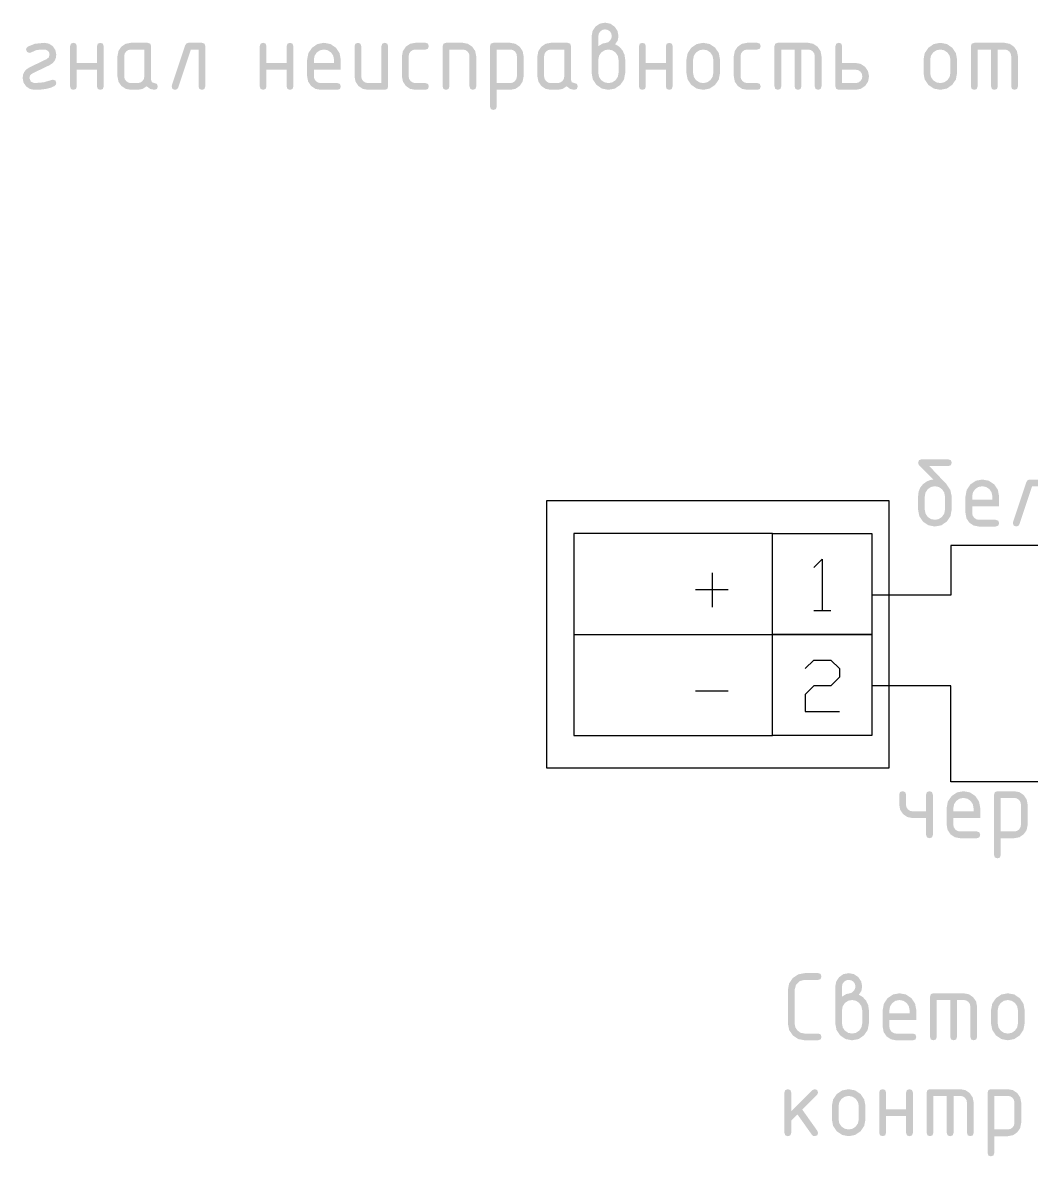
# Model space of a CAD drawing. Header units: millimetres. Extents: x 0 to 420, y 0 to 297.
# Drawn here: x 47.8 to 72.73, y 137.34 to 165.36 of the extents above; entities that cross this region are included whole.
import ezdxf

# ---------------------------------------------------------------- set-up
doc = ezdxf.new("R2010")
doc.units = ezdxf.units.MM
doc.layers.get('0').update_dxf_attribs({"linetype": 'CONTINUOUS'})

msp = doc.modelspace()

# ---------------------------------------------------------------- hatches: boundary and pattern name
at = {"true_color": 0x000007}
h = msp.add_hatch(color=0, dxfattribs=at)
h.paths.add_polyline_path([(62.029958, 164.781728), (62.131313, 164.844015), (62.223986, 164.864961), (62.27332, 164.879431), (62.319346, 164.922839), (62.351593, 164.976651), (62.362341, 165.030877), (62.350352, 165.095438), (62.314385, 165.148837), (62.260711, 165.184804), (62.195874, 165.196793), (62.131795, 165.184528), (62.078465, 165.148286), (62.042016, 165.094542), (62.029958, 165.030877)], flags=0)
h.paths.add_polyline_path([(62.445024, 164.830786), (62.54755, 164.768774), (62.626925, 164.67865), (62.677292, 164.569234), (62.694173, 164.449896), (62.694173, 164.118064), (62.663649, 163.957661), (62.572354, 163.823715), (62.43834, 163.733178), (62.279108, 163.702999), (62.118704, 163.733247), (61.984759, 163.824267), (61.894222, 163.958143), (61.864043, 164.118064), (61.864043, 165.030877), (61.888089, 165.15931), (61.960505, 165.266246), (62.067648, 165.338455), (62.195874, 165.362709), (62.32479, 165.338386), (62.431794, 165.265695), (62.504004, 165.158621), (62.528257, 165.030877), (62.507311, 164.918016)], flags=0)
h.paths.add_polyline_path([(62.528257, 164.118064), (62.528257, 164.449896), (62.510067, 164.545256), (62.455497, 164.625734), (62.375157, 164.68058), (62.279108, 164.699045), (62.182783, 164.68058), (62.102168, 164.625734), (62.047873, 164.545256), (62.029958, 164.449896), (62.029958, 164.118064), (62.047873, 164.021326), (62.102168, 163.941124), (62.182783, 163.88683), (62.279108, 163.868915), (62.375157, 163.887105), (62.455497, 163.941676), (62.510067, 164.022222)], flags=0)
for points in [[(48.551803, 163.952149), (48.61409, 163.931202), (48.635036, 163.868915), (48.623185, 163.826403), (48.588183, 163.795052), (48.497543, 163.754624), (48.385198, 163.725875), (48.251149, 163.708701), (48.095397, 163.702999), (47.9835, 163.724152), (47.889793, 163.787886), (47.826059, 163.881593), (47.804906, 163.99349), (47.81525, 164.078136), (47.846316, 164.150173), (47.898156, 164.209601), (47.970822, 164.256419), (48.40077, 164.463676), (48.451895, 164.507498), (48.469121, 164.574471), (48.45975, 164.622013), (48.432189, 164.662114), (48.392088, 164.689675), (48.344546, 164.699045), (48.220936, 164.694567), (48.134533, 164.681406), (48.009958, 164.625734), (47.970822, 164.615812), (47.912944, 164.640617), (47.88814, 164.699045), (47.899026, 164.73956), (47.932237, 164.771806), (48.108006, 164.841535), (48.344546, 164.864961), (48.456236, 164.843602), (48.550149, 164.780074), (48.613677, 164.686161), (48.635036, 164.574471), (48.624512, 164.489515), (48.593006, 164.417374), (48.540623, 164.35805), (48.467467, 164.311541), (48.041377, 164.106489), (47.988323, 164.061358), (47.970822, 163.99349), (48.007202, 163.905295), (48.095397, 163.868915), (48.322773, 163.888001), (48.520384, 163.945534)], [(49.141984, 164.200747), (49.141984, 163.786233), (49.121313, 163.723739), (49.059302, 163.702999), (48.996807, 163.723739), (48.976068, 163.786233), (48.976068, 164.781728), (48.996807, 164.844015), (49.059302, 164.864961), (49.121313, 164.844015), (49.141984, 164.781728), (49.141984, 164.367214), (49.640282, 164.367214), (49.640282, 164.781728), (49.660953, 164.844015), (49.722965, 164.864961), (49.785252, 164.844015), (49.806198, 164.781728), (49.806198, 163.786233), (49.785252, 163.723739), (49.722965, 163.702999), (49.660953, 163.723739), (49.640282, 163.786233), (49.640282, 164.200747)], [(51.90225, 164.864961), (52.234081, 164.864961), (52.296369, 164.844015), (52.317315, 164.781728), (52.317315, 163.786233), (52.296369, 163.723739), (52.234081, 163.702999), (52.17207, 163.723739), (52.151399, 163.786233), (52.151399, 164.699045), (51.96123, 164.699045), (51.648139, 163.759775), (51.619201, 163.717124), (51.570418, 163.702999), (51.507924, 163.724083), (51.487185, 163.787335), (51.491043, 163.81214), (51.819016, 164.797162), (51.850918, 164.848011)], [(53.829228, 164.200747), (53.829228, 163.786233), (53.808558, 163.723739), (53.746546, 163.702999), (53.684052, 163.723739), (53.663312, 163.786233), (53.663312, 164.781728), (53.684052, 164.844015), (53.746546, 164.864961), (53.808558, 164.844015), (53.829228, 164.781728), (53.829228, 164.367214), (54.327527, 164.367214), (54.327527, 164.781728), (54.348197, 164.844015), (54.410209, 164.864961), (54.472496, 164.844015), (54.493443, 164.781728), (54.493443, 163.786233), (54.472496, 163.723739), (54.410209, 163.702999), (54.348197, 163.723739), (54.327527, 163.786233), (54.327527, 164.200747)], [(56.835766, 164.781728), (56.835766, 163.786233), (56.81482, 163.723739), (56.752533, 163.702999), (56.337468, 163.702999), (56.208552, 163.726977), (56.101548, 163.798911), (56.029614, 163.905915), (56.005636, 164.034831), (56.005636, 164.781728), (56.026376, 164.844015), (56.08887, 164.864961), (56.150881, 164.844015), (56.171552, 164.781728), (56.171552, 164.034831), (56.183679, 163.971648), (56.22061, 163.917973), (56.274285, 163.881042), (56.337468, 163.868915), (56.669851, 163.868915), (56.669851, 164.781728), (56.690521, 164.844015), (56.752533, 164.864961), (56.81482, 164.844015)], [(57.342714, 164.53313), (57.342714, 164.034831), (57.354841, 163.971648), (57.391772, 163.917973), (57.445447, 163.881042), (57.50863, 163.868915), (57.757779, 163.868915), (57.820066, 163.848245), (57.841013, 163.786233), (57.820066, 163.723739), (57.757779, 163.702999), (57.50863, 163.702999), (57.379714, 163.726977), (57.27271, 163.798911), (57.200776, 163.905915), (57.176798, 164.034831), (57.176798, 164.53313), (57.200776, 164.661563), (57.27271, 164.768498), (57.379714, 164.840708), (57.50863, 164.864961), (57.757779, 164.864961), (57.820066, 164.844015), (57.841013, 164.781728), (57.820066, 164.719716), (57.757779, 164.699045), (57.50863, 164.699045), (57.444551, 164.686781), (57.391221, 164.650538), (57.354772, 164.596795)], [(58.181764, 163.786233), (58.181764, 164.781728), (58.202504, 164.844015), (58.264998, 164.864961), (58.680063, 164.864961), (58.807393, 164.840639), (58.91488, 164.767947), (58.987572, 164.660874), (59.011894, 164.53313), (59.011894, 163.786233), (58.990948, 163.723739), (58.928661, 163.702999), (58.866649, 163.723739), (58.845979, 163.786233), (58.845979, 164.53313), (58.83399, 164.597484), (58.798023, 164.65109), (58.744417, 164.687056), (58.680063, 164.699045), (58.34768, 164.699045), (58.34768, 163.786233), (58.327009, 163.723739), (58.264998, 163.702999), (58.202504, 163.723739)], [(63.20112, 164.200747), (63.20112, 163.786233), (63.18045, 163.723739), (63.118438, 163.702999), (63.055944, 163.723739), (63.035205, 163.786233), (63.035205, 164.781728), (63.055944, 164.844015), (63.118438, 164.864961), (63.18045, 164.844015), (63.20112, 164.781728), (63.20112, 164.367214), (63.699419, 164.367214), (63.699419, 164.781728), (63.720089, 164.844015), (63.782101, 164.864961), (63.844389, 164.844015), (63.865335, 164.781728), (63.865335, 163.786233), (63.844389, 163.723739), (63.782101, 163.702999), (63.720089, 163.723739), (63.699419, 163.786233), (63.699419, 164.200747)], [(65.543444, 164.53313), (65.543444, 164.034831), (65.555571, 163.971648), (65.592502, 163.917973), (65.646177, 163.881042), (65.70936, 163.868915), (65.958509, 163.868915), (66.020797, 163.848245), (66.041743, 163.786233), (66.020797, 163.723739), (65.958509, 163.702999), (65.70936, 163.702999), (65.580444, 163.726977), (65.47344, 163.798911), (65.401506, 163.905915), (65.377528, 164.034831), (65.377528, 164.53313), (65.401506, 164.661563), (65.47344, 164.768498), (65.580444, 164.840708), (65.70936, 164.864961), (65.958509, 164.864961), (66.020797, 164.844015), (66.041743, 164.781728), (66.020797, 164.719716), (65.958509, 164.699045), (65.70936, 164.699045), (65.645281, 164.686781), (65.591951, 164.650538), (65.555502, 164.596795)], [(66.465728, 164.864961), (67.212625, 164.864961), (67.340369, 164.840639), (67.447442, 164.767947), (67.520134, 164.660874), (67.544456, 164.53313), (67.544456, 163.786233), (67.52351, 163.723739), (67.461223, 163.702999), (67.399211, 163.723739), (67.37854, 163.786233), (67.37854, 164.53313), (67.366551, 164.597484), (67.330585, 164.65109), (67.277186, 164.687056), (67.212625, 164.699045), (67.046709, 164.699045), (67.046709, 163.786233), (67.025763, 163.723739), (66.963475, 163.702999), (66.901463, 163.723739), (66.880793, 163.786233), (66.880793, 164.699045), (66.54841, 164.699045), (66.54841, 163.786233), (66.52774, 163.723739), (66.465728, 163.702999), (66.403234, 163.723739), (66.382494, 163.786233), (66.382494, 164.781728), (66.403234, 164.844015)], [(71.319168, 164.864961), (72.066065, 164.864961), (72.193809, 164.840639), (72.300883, 164.767947), (72.373574, 164.660874), (72.397896, 164.53313), (72.397896, 163.786233), (72.37695, 163.723739), (72.314663, 163.702999), (72.252651, 163.723739), (72.231981, 163.786233), (72.231981, 164.53313), (72.219992, 164.597484), (72.184025, 164.65109), (72.130626, 164.687056), (72.066065, 164.699045), (71.900149, 164.699045), (71.900149, 163.786233), (71.879203, 163.723739), (71.816916, 163.702999), (71.754904, 163.723739), (71.734233, 163.786233), (71.734233, 164.699045), (71.40185, 164.699045), (71.40185, 163.786233), (71.38118, 163.723739), (71.319168, 163.702999), (71.256674, 163.723739), (71.235935, 163.786233), (71.235935, 164.781728), (71.256674, 164.844015)], [(72.688638, 154.069961), (73.020469, 154.069961), (73.082757, 154.049015), (73.103703, 153.986728), (73.103703, 152.991233), (73.082757, 152.928739), (73.020469, 152.907999), (72.958458, 152.928739), (72.937787, 152.991233), (72.937787, 153.904045), (72.747618, 153.904045), (72.434528, 152.964775), (72.405589, 152.922124), (72.356806, 152.907999), (72.294312, 152.929083), (72.273573, 152.992335), (72.277431, 153.01714), (72.605404, 154.002162), (72.637306, 154.053011)], [(70.295712, 146.282061), (70.295712, 145.286566), (70.274766, 145.224072), (70.212479, 145.203333), (70.150467, 145.224072), (70.129797, 145.286566), (70.129797, 145.70108), (69.797414, 145.70108), (69.670359, 145.724782), (69.563147, 145.79644), (69.489973, 145.901929), (69.465582, 146.026848), (69.465582, 146.282061), (69.486322, 146.344348), (69.548816, 146.365295), (69.610827, 146.344348), (69.631498, 146.282061), (69.631498, 146.033463), (69.643625, 145.969798), (69.680556, 145.916054), (69.734231, 145.879605), (69.797414, 145.867547), (70.129797, 145.867547), (70.129797, 146.282061), (70.150467, 146.344348), (70.212479, 146.365295), (70.274766, 146.344348)], [(67.460812, 141.867709), (67.5231, 141.847038), (67.544046, 141.785026), (67.5231, 141.722532), (67.460812, 141.701793), (67.128981, 141.701793), (67.003304, 141.670925), (66.914007, 141.578872), (66.879831, 141.452644), (66.879831, 140.623065), (66.898021, 140.527222), (66.952592, 140.446676), (67.033138, 140.392105), (67.128981, 140.373915), (67.460812, 140.373915), (67.5231, 140.353245), (67.544046, 140.291233), (67.5231, 140.228739), (67.460812, 140.207999), (67.128981, 140.207999), (66.969059, 140.238247), (66.835183, 140.329267), (66.744163, 140.463143), (66.713916, 140.623065), (66.713916, 141.452644), (66.744163, 141.612151), (66.835183, 141.746441), (66.969059, 141.837254), (67.128981, 141.867709)], [(70.310635, 141.369961), (71.057531, 141.369961), (71.185276, 141.345639), (71.292349, 141.272947), (71.365041, 141.165874), (71.389363, 141.03813), (71.389363, 140.291233), (71.368417, 140.228739), (71.30613, 140.207999), (71.244118, 140.228739), (71.223447, 140.291233), (71.223447, 141.03813), (71.211458, 141.102484), (71.175492, 141.15609), (71.122093, 141.192057), (71.057531, 141.204045), (70.891616, 141.204045), (70.891616, 140.291233), (70.870669, 140.228739), (70.808382, 140.207999), (70.74637, 140.228739), (70.7257, 140.291233), (70.7257, 141.204045), (70.393317, 141.204045), (70.393317, 140.291233), (70.372646, 140.228739), (70.310635, 140.207999), (70.248141, 140.228739), (70.227401, 140.291233), (70.227401, 141.286728), (70.248141, 141.349015)], [(66.795165, 138.453591), (67.317166, 138.975592), (67.376146, 138.999295), (67.438433, 138.978348), (67.459379, 138.916061), (67.434023, 138.858183), (67.06967, 138.49383), (67.442843, 137.967971), (67.459379, 137.918913), (67.438433, 137.857659), (67.376146, 137.837333), (67.336734, 137.846083), (67.307244, 137.872611), (66.950056, 138.374216), (66.795165, 138.219876), (66.795165, 137.920566), (66.774494, 137.858072), (66.712482, 137.837333), (66.649988, 137.858072), (66.629249, 137.920566), (66.629249, 138.916061), (66.649988, 138.978348), (66.712482, 138.999295), (66.774494, 138.978348), (66.795165, 138.916061)], [(69.137488, 138.33508), (69.137488, 137.920566), (69.116818, 137.858072), (69.054806, 137.837333), (68.992312, 137.858072), (68.971573, 137.920566), (68.971573, 138.916061), (68.992312, 138.978348), (69.054806, 138.999295), (69.116818, 138.978348), (69.137488, 138.916061), (69.137488, 138.501547), (69.635787, 138.501547), (69.635787, 138.916061), (69.656458, 138.978348), (69.718469, 138.999295), (69.780757, 138.978348), (69.801703, 138.916061), (69.801703, 137.920566), (69.780757, 137.858072), (69.718469, 137.837333), (69.656458, 137.858072), (69.635787, 137.920566), (69.635787, 138.33508)], [(70.225968, 138.999295), (70.972865, 138.999295), (71.100609, 138.974972), (71.207683, 138.902281), (71.280374, 138.795207), (71.304696, 138.667463), (71.304696, 137.920566), (71.28375, 137.858072), (71.221463, 137.837333), (71.159451, 137.858072), (71.138781, 137.920566), (71.138781, 138.667463), (71.126792, 138.731817), (71.090825, 138.785423), (71.037426, 138.82139), (70.972865, 138.833379), (70.806949, 138.833379), (70.806949, 137.920566), (70.786003, 137.858072), (70.723715, 137.837333), (70.661704, 137.858072), (70.641033, 137.920566), (70.641033, 138.833379), (70.30865, 138.833379), (70.30865, 137.920566), (70.28798, 137.858072), (70.225968, 137.837333), (70.163474, 137.858072), (70.142735, 137.920566), (70.142735, 138.916061), (70.163474, 138.978348)]]:
    msp.add_hatch(color=0, dxfattribs=at).paths.add_polyline_path(points, flags=0)
h = msp.add_hatch(color=0, dxfattribs=at)
h.paths.add_polyline_path([(50.811444, 164.699045), (50.479062, 164.699045), (50.414983, 164.686781), (50.361653, 164.650538), (50.325204, 164.596795), (50.313146, 164.53313), (50.313146, 164.034831), (50.325272, 163.971648), (50.362204, 163.917973), (50.415878, 163.881042), (50.479062, 163.868915), (50.645529, 163.868915), (50.709194, 163.880973), (50.762937, 163.917422), (50.79918, 163.970752), (50.811444, 164.034831)], flags=0)
h.paths.add_polyline_path([(51.143276, 163.786233), (51.12233, 163.723739), (51.060042, 163.702999), (50.954691, 163.724979), (50.870424, 163.791194), (50.767898, 163.724979), (50.645529, 163.702999), (50.479062, 163.702999), (50.350146, 163.726977), (50.243141, 163.798911), (50.171208, 163.905915), (50.14723, 164.034831), (50.14723, 164.53313), (50.171208, 164.661563), (50.243141, 164.768498), (50.350146, 164.840708), (50.479062, 164.864961), (50.894127, 164.864961), (50.956414, 164.844015), (50.97736, 164.781728), (50.97736, 163.952149), (50.998031, 163.889655), (51.060042, 163.868915), (51.12233, 163.848245)], flags=0)
h = msp.add_hatch(color=0, dxfattribs=at)
h.paths.add_polyline_path([(55.249539, 164.699045), (55.153697, 164.68058), (55.073151, 164.625734), (55.01858, 164.545256), (55.00039, 164.449896), (55.00039, 164.367214), (55.498689, 164.367214), (55.498689, 164.449896), (55.480223, 164.545256), (55.425377, 164.625734), (55.3449, 164.68058)], flags=0)
h.paths.add_polyline_path([(55.00039, 164.200747), (55.00039, 164.034831), (55.012517, 163.971648), (55.049448, 163.917973), (55.103123, 163.881042), (55.166306, 163.868915), (55.581371, 163.868915), (55.643658, 163.848245), (55.664605, 163.786233), (55.643658, 163.723739), (55.581371, 163.702999), (55.166306, 163.702999), (55.03739, 163.726977), (54.930386, 163.798911), (54.858452, 163.905915), (54.834474, 164.034831), (54.834474, 164.449896), (54.864722, 164.609404), (54.955742, 164.743694), (55.089618, 164.834507), (55.249539, 164.864961), (55.410425, 164.834851), (55.54444, 164.744796), (55.634494, 164.610782), (55.664605, 164.449896), (55.664605, 164.200747)], flags=0)
h = msp.add_hatch(color=0, dxfattribs=at)
h.paths.add_polyline_path([(59.352926, 164.781728), (59.373666, 164.844015), (59.43616, 164.864961), (59.851225, 164.864961), (59.979658, 164.840708), (60.086594, 164.768498), (60.158803, 164.661563), (60.183056, 164.53313), (60.183056, 164.034831), (60.158803, 163.906604), (60.086594, 163.799462), (59.979658, 163.727046), (59.851225, 163.702999), (59.518842, 163.702999), (59.518842, 163.287934), (59.498171, 163.225923), (59.43616, 163.205252), (59.373666, 163.225923), (59.352926, 163.287934)], flags=0)
h.paths.add_polyline_path([(59.518842, 164.699045), (59.518842, 163.868915), (59.851225, 163.868915), (59.91489, 163.880973), (59.968634, 163.917422), (60.004876, 163.970752), (60.01714, 164.034831), (60.01714, 164.53313), (60.005152, 164.597484), (59.969185, 164.65109), (59.915579, 164.687056), (59.851225, 164.699045)], flags=0)
h = msp.add_hatch(color=0, dxfattribs=at)
h.paths.add_polyline_path([(61.188302, 164.699045), (60.85592, 164.699045), (60.791841, 164.686781), (60.738511, 164.650538), (60.702062, 164.596795), (60.690004, 164.53313), (60.690004, 164.034831), (60.70213, 163.971648), (60.739062, 163.917973), (60.792737, 163.881042), (60.85592, 163.868915), (61.022387, 163.868915), (61.086052, 163.880973), (61.139795, 163.917422), (61.176038, 163.970752), (61.188302, 164.034831)], flags=0)
h.paths.add_polyline_path([(61.520134, 163.786233), (61.499188, 163.723739), (61.4369, 163.702999), (61.331549, 163.724979), (61.247282, 163.791194), (61.144756, 163.724979), (61.022387, 163.702999), (60.85592, 163.702999), (60.727004, 163.726977), (60.619999, 163.798911), (60.548066, 163.905915), (60.524088, 164.034831), (60.524088, 164.53313), (60.548066, 164.661563), (60.619999, 164.768498), (60.727004, 164.840708), (60.85592, 164.864961), (61.270985, 164.864961), (61.333272, 164.844015), (61.354218, 164.781728), (61.354218, 163.952149), (61.374889, 163.889655), (61.4369, 163.868915), (61.499188, 163.848245)], flags=0)
h = msp.add_hatch(color=0, dxfattribs=at)
h.paths.add_polyline_path([(64.206366, 164.118064), (64.206366, 164.449896), (64.236614, 164.609404), (64.327634, 164.743694), (64.46151, 164.834507), (64.621432, 164.864961), (64.782317, 164.834851), (64.916332, 164.744796), (65.006386, 164.610782), (65.036497, 164.449896), (65.036497, 164.118064), (65.005973, 163.958143), (64.914678, 163.824267), (64.780664, 163.733247), (64.621432, 163.702999), (64.46151, 163.733247), (64.327634, 163.824267), (64.236614, 163.958143)], flags=0)
h.paths.add_polyline_path([(64.870581, 164.118064), (64.870581, 164.449896), (64.852115, 164.545256), (64.797269, 164.625734), (64.716792, 164.68058), (64.621432, 164.699045), (64.525589, 164.68058), (64.445043, 164.625734), (64.390472, 164.545256), (64.372282, 164.449896), (64.372282, 164.118064), (64.390197, 164.021326), (64.444491, 163.941124), (64.525107, 163.88683), (64.621432, 163.868915), (64.716792, 163.887105), (64.797269, 163.941676), (64.852115, 164.022222)], flags=0)
h = msp.add_hatch(color=0, dxfattribs=at)
h.paths.add_polyline_path([(68.718775, 164.034831), (68.694522, 163.905915), (68.622312, 163.798911), (68.515377, 163.726977), (68.386943, 163.702999), (67.971878, 163.702999), (67.909384, 163.723739), (67.888645, 163.786233), (67.888645, 164.781728), (67.909384, 164.844015), (67.971878, 164.864961), (68.03389, 164.844015), (68.054561, 164.781728), (68.054561, 164.367214), (68.386943, 164.367214), (68.515377, 164.342891), (68.622312, 164.2702), (68.694522, 164.162644)], flags=0)
h.paths.add_polyline_path([(68.552859, 164.034831), (68.54087, 164.099392), (68.504904, 164.152791), (68.451298, 164.188758), (68.386943, 164.200747), (68.054561, 164.200747), (68.054561, 163.868915), (68.386943, 163.868915), (68.450609, 163.880973), (68.504352, 163.917422), (68.540595, 163.970752)], flags=0)
h = msp.add_hatch(color=0, dxfattribs=at)
h.paths.add_polyline_path([(70.064773, 164.118064), (70.064773, 164.449896), (70.095021, 164.609404), (70.18604, 164.743694), (70.319917, 164.834507), (70.479838, 164.864961), (70.640724, 164.834851), (70.774738, 164.744796), (70.864793, 164.610782), (70.894903, 164.449896), (70.894903, 164.118064), (70.864379, 163.958143), (70.773084, 163.824267), (70.63907, 163.733247), (70.479838, 163.702999), (70.319917, 163.733247), (70.18604, 163.824267), (70.095021, 163.958143)], flags=0)
h.paths.add_polyline_path([(70.728987, 164.118064), (70.728987, 164.449896), (70.710521, 164.545256), (70.655676, 164.625734), (70.575198, 164.68058), (70.479838, 164.699045), (70.383995, 164.68058), (70.303449, 164.625734), (70.248879, 164.545256), (70.230689, 164.449896), (70.230689, 164.118064), (70.248603, 164.021326), (70.302898, 163.941124), (70.383513, 163.88683), (70.479838, 163.868915), (70.575198, 163.887105), (70.655676, 163.941676), (70.710521, 164.022222)], flags=0)
h = msp.add_hatch(color=0, dxfattribs=at)
h.paths.add_polyline_path([(70.761379, 153.654896), (70.761379, 153.323064), (70.730856, 153.163143), (70.63956, 153.029267), (70.505546, 152.938247), (70.346314, 152.907999), (70.186393, 152.938247), (70.052516, 153.029267), (69.961497, 153.163143), (69.931249, 153.323064), (69.931249, 153.654896), (69.944685, 153.771478), (69.984992, 153.871524), (70.052172, 153.955033), (70.146223, 154.022005), (70.232281, 154.057972), (70.312139, 154.069961), (69.947785, 154.434314), (69.931249, 154.483373), (69.951988, 154.546625), (70.014482, 154.567709), (70.679248, 154.567709), (70.741535, 154.547038), (70.762481, 154.485026), (70.741535, 154.422532), (70.679248, 154.401793), (70.207959, 154.401793), (70.625229, 153.963025), (70.727204, 153.814128)], flags=0)
h.paths.add_polyline_path([(70.595463, 153.323064), (70.595463, 153.654896), (70.576998, 153.750256), (70.522152, 153.830734), (70.441674, 153.88558), (70.346314, 153.904045), (70.250471, 153.88558), (70.169925, 153.830734), (70.115355, 153.750256), (70.097165, 153.654896), (70.097165, 153.323064), (70.115079, 153.226326), (70.169374, 153.146124), (70.249989, 153.09183), (70.346314, 153.073915), (70.441674, 153.092105), (70.522152, 153.146676), (70.576998, 153.227222)], flags=0)
h = msp.add_hatch(color=0, dxfattribs=at)
h.paths.add_polyline_path([(71.517476, 153.904045), (71.421633, 153.88558), (71.341087, 153.830734), (71.286517, 153.750256), (71.268327, 153.654896), (71.268327, 153.572214), (71.766625, 153.572214), (71.766625, 153.654896), (71.748159, 153.750256), (71.693314, 153.830734), (71.612836, 153.88558)], flags=0)
h.paths.add_polyline_path([(71.268327, 153.405747), (71.268327, 153.239831), (71.280453, 153.176648), (71.317385, 153.122973), (71.371059, 153.086042), (71.434242, 153.073915), (71.849307, 153.073915), (71.911595, 153.053245), (71.932541, 152.991233), (71.911595, 152.928739), (71.849307, 152.907999), (71.434242, 152.907999), (71.305327, 152.931977), (71.198322, 153.003911), (71.126389, 153.110916), (71.102411, 153.239831), (71.102411, 153.654896), (71.132659, 153.814404), (71.223678, 153.948694), (71.357555, 154.039507), (71.517476, 154.069961), (71.678362, 154.039851), (71.812376, 153.949796), (71.902431, 153.815782), (71.932541, 153.654896), (71.932541, 153.405747)], flags=0)
h = msp.add_hatch(color=0, dxfattribs=at)
h.paths.add_polyline_path([(71.051809, 146.199379), (70.955967, 146.180913), (70.87542, 146.126067), (70.82085, 146.04559), (70.80266, 145.950229), (70.80266, 145.867547), (71.300959, 145.867547), (71.300959, 145.950229), (71.282493, 146.04559), (71.227647, 146.126067), (71.147169, 146.180913)], flags=0)
h.paths.add_polyline_path([(70.80266, 145.70108), (70.80266, 145.535164), (70.814787, 145.471981), (70.851718, 145.418307), (70.905393, 145.381375), (70.968576, 145.369249), (71.383641, 145.369249), (71.445928, 145.348578), (71.466874, 145.286566), (71.445928, 145.224072), (71.383641, 145.203333), (70.968576, 145.203333), (70.83966, 145.227311), (70.732656, 145.299244), (70.660722, 145.406249), (70.636744, 145.535164), (70.636744, 145.950229), (70.666992, 146.109737), (70.758011, 146.244027), (70.891888, 146.33484), (71.051809, 146.365295), (71.212695, 146.335184), (71.346709, 146.24513), (71.436764, 146.111115), (71.466874, 145.950229), (71.466874, 145.70108)], flags=0)
h = msp.add_hatch(color=0, dxfattribs=at)
h.paths.add_polyline_path([(71.807906, 146.282061), (71.828645, 146.344348), (71.89114, 146.365295), (72.306205, 146.365295), (72.434638, 146.341041), (72.541574, 146.268832), (72.613783, 146.161896), (72.638036, 146.033463), (72.638036, 145.535164), (72.613783, 145.406938), (72.541574, 145.299795), (72.434638, 145.22738), (72.306205, 145.203333), (71.973822, 145.203333), (71.973822, 144.788268), (71.953151, 144.726256), (71.89114, 144.705585), (71.828645, 144.726256), (71.807906, 144.788268)], flags=0)
h.paths.add_polyline_path([(71.973822, 146.199379), (71.973822, 145.369249), (72.306205, 145.369249), (72.36987, 145.381306), (72.423613, 145.417755), (72.459856, 145.471086), (72.47212, 145.535164), (72.47212, 146.033463), (72.460131, 146.097817), (72.424165, 146.151423), (72.370559, 146.18739), (72.306205, 146.199379)], flags=0)
h = msp.add_hatch(color=0, dxfattribs=at)
h.paths.add_polyline_path([(68.050993, 141.286728), (68.152348, 141.349015), (68.245021, 141.369961), (68.294355, 141.384431), (68.340381, 141.427839), (68.372627, 141.481651), (68.383376, 141.535877), (68.371387, 141.600438), (68.33542, 141.653837), (68.281746, 141.689804), (68.216909, 141.701793), (68.15283, 141.689528), (68.0995, 141.653286), (68.063051, 141.599542), (68.050993, 141.535877)], flags=0)
h.paths.add_polyline_path([(68.466058, 141.335786), (68.568584, 141.273774), (68.647959, 141.18365), (68.698327, 141.074234), (68.715208, 140.954896), (68.715208, 140.623065), (68.684684, 140.462661), (68.593389, 140.328716), (68.459375, 140.238178), (68.300143, 140.207999), (68.139739, 140.238247), (68.005794, 140.329267), (67.915256, 140.463143), (67.885077, 140.623065), (67.885077, 141.535877), (67.909124, 141.66431), (67.98154, 141.771246), (68.088683, 141.843455), (68.216909, 141.867709), (68.345825, 141.843386), (68.452829, 141.770695), (68.525038, 141.663621), (68.549292, 141.535877), (68.528346, 141.423016)], flags=0)
h.paths.add_polyline_path([(68.549292, 140.623065), (68.549292, 140.954896), (68.531102, 141.050256), (68.476531, 141.130734), (68.396192, 141.18558), (68.300143, 141.204045), (68.203818, 141.18558), (68.123202, 141.130734), (68.068908, 141.050256), (68.050993, 140.954896), (68.050993, 140.623065), (68.068908, 140.526326), (68.123202, 140.446124), (68.203818, 140.39183), (68.300143, 140.373915), (68.396192, 140.392105), (68.476531, 140.446676), (68.531102, 140.527222)], flags=0)
h = msp.add_hatch(color=0, dxfattribs=at)
h.paths.add_polyline_path([(69.471304, 141.204045), (69.375462, 141.18558), (69.294916, 141.130734), (69.240345, 141.050256), (69.222155, 140.954896), (69.222155, 140.872214), (69.720454, 140.872214), (69.720454, 140.954896), (69.701988, 141.050256), (69.647142, 141.130734), (69.566665, 141.18558)], flags=0)
h.paths.add_polyline_path([(69.222155, 140.705747), (69.222155, 140.539831), (69.234282, 140.476648), (69.271213, 140.422973), (69.324888, 140.386042), (69.388071, 140.373915), (69.803136, 140.373915), (69.865423, 140.353245), (69.88637, 140.291233), (69.865423, 140.228739), (69.803136, 140.207999), (69.388071, 140.207999), (69.259155, 140.231977), (69.152151, 140.303911), (69.080217, 140.410916), (69.056239, 140.539831), (69.056239, 140.954896), (69.086487, 141.114404), (69.177507, 141.248694), (69.311383, 141.339507), (69.471304, 141.369961), (69.63219, 141.339851), (69.766205, 141.249796), (69.856259, 141.115782), (69.88637, 140.954896), (69.88637, 140.705747)], flags=0)
h = msp.add_hatch(color=0, dxfattribs=at)
h.paths.add_polyline_path([(71.733552, 140.623065), (71.733552, 140.954896), (71.7638, 141.114404), (71.854819, 141.248694), (71.988696, 141.339507), (72.148617, 141.369961), (72.309503, 141.339851), (72.443517, 141.249796), (72.533572, 141.115782), (72.563682, 140.954896), (72.563682, 140.623065), (72.533158, 140.463143), (72.441863, 140.329267), (72.307849, 140.238247), (72.148617, 140.207999), (71.988696, 140.238247), (71.854819, 140.329267), (71.7638, 140.463143)], flags=0)
h.paths.add_polyline_path([(72.397766, 140.623065), (72.397766, 140.954896), (72.379301, 141.050256), (72.324455, 141.130734), (72.243977, 141.18558), (72.148617, 141.204045), (72.052774, 141.18558), (71.972228, 141.130734), (71.917658, 141.050256), (71.899468, 140.954896), (71.899468, 140.623065), (71.917382, 140.526326), (71.971677, 140.446124), (72.052292, 140.39183), (72.148617, 140.373915), (72.243977, 140.392105), (72.324455, 140.446676), (72.379301, 140.527222)], flags=0)
h = msp.add_hatch(color=0, dxfattribs=at)
h.paths.add_polyline_path([(67.800411, 138.252398), (67.800411, 138.584229), (67.830659, 138.743737), (67.921678, 138.878027), (68.055555, 138.96884), (68.215476, 138.999295), (68.376362, 138.969184), (68.510376, 138.87913), (68.600431, 138.745115), (68.630541, 138.584229), (68.630541, 138.252398), (68.600017, 138.092477), (68.508722, 137.9586), (68.374708, 137.867581), (68.215476, 137.837333), (68.055555, 137.867581), (67.921678, 137.9586), (67.830659, 138.092477)], flags=0)
h.paths.add_polyline_path([(68.464625, 138.252398), (68.464625, 138.584229), (68.446159, 138.67959), (68.391314, 138.760067), (68.310836, 138.814913), (68.215476, 138.833379), (68.119633, 138.814913), (68.039087, 138.760067), (67.984517, 138.67959), (67.966327, 138.584229), (67.966327, 138.252398), (67.984241, 138.15566), (68.038536, 138.075458), (68.119151, 138.021163), (68.215476, 138.003249), (68.310836, 138.021439), (68.391314, 138.076009), (68.446159, 138.156555)], flags=0)
h = msp.add_hatch(color=0, dxfattribs=at)
h.paths.add_polyline_path([(71.648885, 138.916061), (71.669625, 138.978348), (71.732119, 138.999295), (72.147184, 138.999295), (72.275617, 138.975041), (72.382553, 138.902832), (72.454762, 138.795896), (72.479015, 138.667463), (72.479015, 138.169164), (72.454762, 138.040938), (72.382553, 137.933795), (72.275617, 137.86138), (72.147184, 137.837333), (71.814801, 137.837333), (71.814801, 137.422268), (71.79413, 137.360256), (71.732119, 137.339585), (71.669625, 137.360256), (71.648885, 137.422268)], flags=0)
h.paths.add_polyline_path([(71.814801, 138.833379), (71.814801, 138.003249), (72.147184, 138.003249), (72.210849, 138.015306), (72.264593, 138.051756), (72.300835, 138.105086), (72.3131, 138.169164), (72.3131, 138.667463), (72.301111, 138.731817), (72.265144, 138.785423), (72.211538, 138.82139), (72.147184, 138.833379)], flags=0)

# ---------------------------------------------------------------- linework, layer by layer
at = {"color": 0, "true_color": 0x000007}
for points in [[(60.748333, 153.543), (60.748333, 146.939), (69.215, 146.939), (69.215, 153.543)], [(61.425667, 150.241), (61.425667, 147.743333), (66.336333, 147.743333), (66.336333, 150.241), (66.336333, 152.738667), (61.425667, 152.738667)], [(68.791667, 150.241), (66.336333, 150.241), (66.336333, 152.738667), (68.791667, 152.738667)], [(68.791667, 147.743333), (66.336333, 147.743333), (66.336333, 150.241), (68.791667, 150.241)]]:
    msp.add_lwpolyline(points, close=True, dxfattribs=at)
for points in [[(70.739, 152.442333), (70.739, 151.214667), (68.791667, 151.214667)], [(81.830333, 152.442333), (70.739, 152.442333)], [(67.352333, 151.892), (67.564, 152.103667), (67.564, 150.833667)], [(64.854667, 150.918333), (64.854667, 151.765)], [(65.235667, 151.341667), (64.431333, 151.341667)], [(67.352333, 150.833667), (67.775667, 150.833667)], [(61.425667, 150.241), (66.336333, 150.241)], [(67.140667, 149.394333), (67.352333, 149.606), (67.775667, 149.606), (67.987333, 149.394333), (67.987333, 149.182667), (67.775667, 148.971), (67.352333, 148.971), (67.140667, 148.759333), (67.140667, 148.336), (67.987333, 148.336)], [(64.431333, 148.844), (65.235667, 148.844)], [(70.739, 146.600333), (70.739, 148.971), (68.791667, 148.971)], [(81.830333, 146.600333), (79.586667, 146.600333), (70.739, 146.600333)]]:
    msp.add_lwpolyline(points, dxfattribs=at)

doc.saveas('drawing.dxf')
